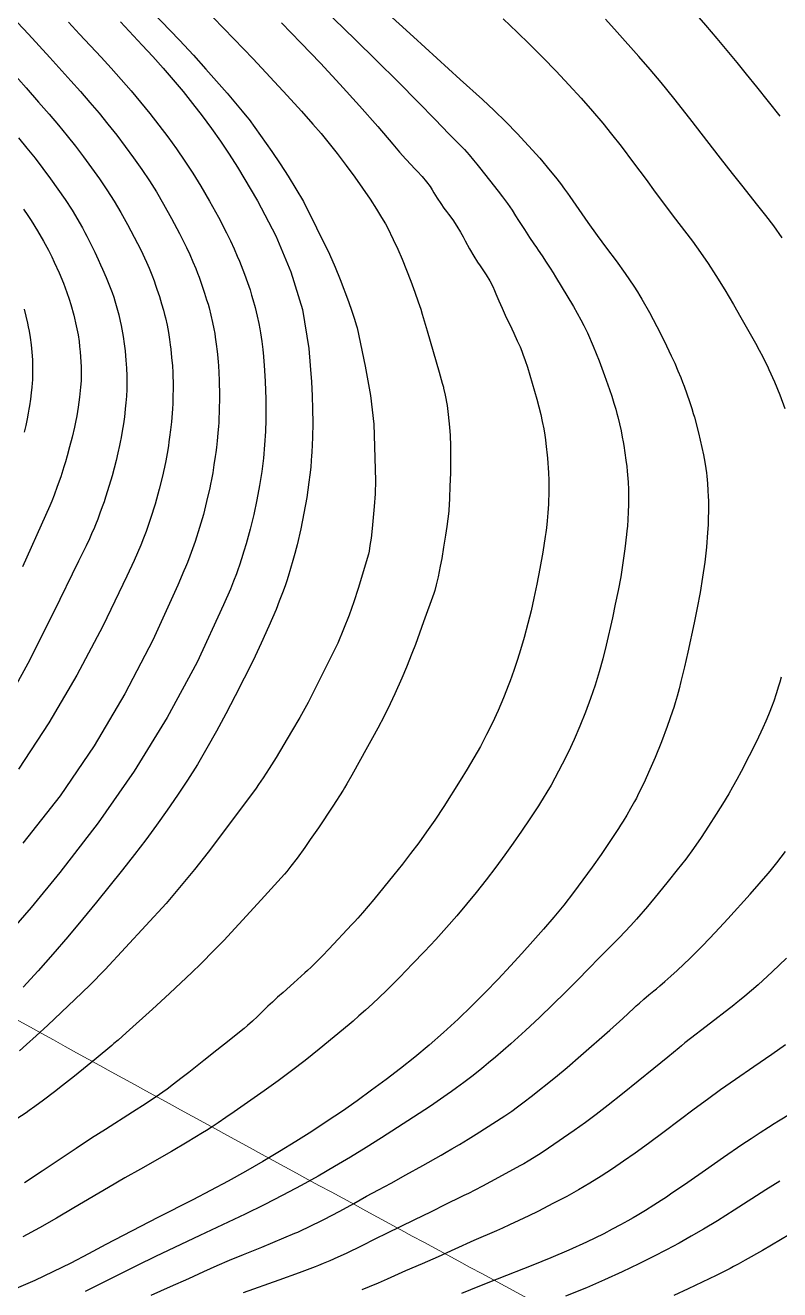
# Model space of a CAD drawing. Header units: millimetres. Extents: x 156921 to 159642, y 477538 to 479586.
# Drawn here: x 157764.5 to 157794.4, y 478971 to 479021 of the extents above; entities that cross this region are included whole.
import ezdxf

# ---------------------------------------------------------------- set-up
doc = ezdxf.new("R2010")
doc.units = ezdxf.units.MM
doc.header["$MEASUREMENT"] = 0
doc.linetypes.add('CONT', pattern=[2, 1, 1])
doc.layers.add('F0017111', color=94, linetype='Continuous', transparency=0.6)
doc.layers.add('F0017114', color=80, linetype='Continuous', transparency=0.6)
doc.layers.add('평면-임시폴대', color=136, linetype='Continuous', lineweight=9)

msp = doc.modelspace()

# ---------------------------------------------------------------- linework, layer by layer
at = {"layer": 'F0017111', "transparency": 33554521, "flags": 128}
for points in [[(157768.12, 479023.001), (157770.634, 479020.385), (157771.18, 479019.788), (157771.676, 479019.24), (157772.517, 479018.284), (157772.852, 479017.892), (157773.116, 479017.578), (157773.298, 479017.356), (157773.387, 479017.242), (157774.282, 479015.976), (157774.616, 479015.49), (157774.937, 479014.999), (157775.536, 479013.998), (157776.57, 479011.923), (157776.79, 479011.407), (157776.989, 479010.922), (157777.323, 479010.041), (157777.455, 479009.664), (157777.557, 479009.353), (157777.627, 479009.127), (157777.66, 479009.003), (157777.977, 479007.483), (157778.089, 479006.906), (157778.184, 479006.332), (157778.322, 479005.197), (157778.39, 479002.97), (157778.369, 479002.439), (157778.34, 479001.944), (157778.26, 479001.062), (157778.213, 479000.692), (157778.169, 479000.391), (157778.131, 479000.174), (157778.106, 479000.059), (157777.697, 478998.696), (157777.53, 478998.171), (157777.34, 478997.635), (157776.892, 478996.529), (157775.724, 478994.184), (157775.391, 478993.592), (157775.068, 478993.032), (157774.452, 478992.01), (157774.174, 478991.57), (157773.939, 478991.205), (157773.762, 478990.939), (157773.66, 478990.792), (157772.297, 478988.961), (157771.771, 478988.267), (157771.231, 478987.58), (157770.108, 478986.231), (157767.694, 478983.621), (157767.079, 478983.006), (157766.496, 478982.434), (157765.428, 478981.421), (157764.966, 478980.998), (157764.582, 478980.654), (157764.301, 478980.408)], [(157775.897, 479022.064), (157777.585, 479020.413), (157778.431, 479019.58), (157779.282, 479018.731), (157780.073, 479017.931), (157780.743, 479017.245), (157781.291, 479016.682), (157781.719, 479016.251), (157781.905, 479016.058), (157782.098, 479015.843), (157782.271, 479015.641), (157782.397, 479015.484), (157782.501, 479015.351), (157782.894, 479014.849), (157783.243, 479014.416), (157783.416, 479014.193), (157783.609, 479013.925), (157783.791, 479013.658), (157783.931, 479013.442), (157784.051, 479013.25), (157784.28, 479012.89), (157784.486, 479012.574), (157784.65, 479012.328), (157784.754, 479012.178), (157784.827, 479012.076), (157784.981, 479011.857), (157785.146, 479011.607), (157785.299, 479011.368), (157785.415, 479011.18), (157785.512, 479011.017), (157786.217, 479009.846), (157786.37, 479009.586), (157786.513, 479009.327), (157786.631, 479009.101), (157786.711, 479008.94), (157786.77, 479008.811), (157787.005, 479008.275), (157787.234, 479007.702), (157787.451, 479007.122), (157787.646, 479006.568), (157787.736, 479006.297), (157787.82, 479006.026), (157787.89, 479005.788), (157787.937, 479005.617), (157787.972, 479005.48), (157788.039, 479005.204), (157788.101, 479004.925), (157788.152, 479004.677), (157788.185, 479004.498), (157788.209, 479004.353), (157788.255, 479004.063), (157788.295, 479003.774), (157788.326, 479003.521), (157788.345, 479003.34), (157788.358, 479003.196), (157788.38, 479002.906), (157788.393, 479002.613), (157788.399, 479002.355), (157788.399, 479002.169), (157788.395, 479002.019), (157788.384, 479001.719), (157788.369, 479001.422), (157788.351, 479001.163), (157788.336, 479000.979), (157788.321, 479000.833), (157788.257, 479000.258), (157788.178, 478999.704), (157788.088, 478999.161), (157787.986, 478998.618), (157787.876, 478998.076), (157787.76, 478997.534), (157787.513, 478996.452), (157787.38, 478995.918), (157787.236, 478995.393), (157787.076, 478994.87), (157786.894, 478994.338), (157786.692, 478993.799), (157786.473, 478993.253), (157786.247, 478992.724), (157786.023, 478992.234), (157785.778, 478991.741), (157785.488, 478991.198), (157785.331, 478990.917), (157785.169, 478990.64), (157785.025, 478990.401), (157784.921, 478990.232), (157784.835, 478990.099), (157784.498, 478989.582), (157784.169, 478989.094), (157783.839, 478988.622), (157783.502, 478988.154), (157783.147, 478987.674), (157782.765, 478987.168), (157782.375, 478986.667), (157781.992, 478986.202), (157781.604, 478985.75), (157781.197, 478985.288), (157780.772, 478984.817), (157780.328, 478984.338), (157779.855, 478983.842), (157779.344, 478983.317), (157778.809, 478982.785), (157778.266, 478982.269), (157777.996, 478982.021), (157777.731, 478981.785), (157777.504, 478981.586), (157777.345, 478981.451), (157776.16, 478980.47), (157775.607, 478980.024), (157775.07, 478979.613), (157774.534, 478979.22), (157773.985, 478978.83), (157772.79, 478977.989), (157772.472, 478977.767), (157772.158, 478977.556), (157771.886, 478977.377), (157771.695, 478977.255), (157771.543, 478977.161), (157770.934, 478976.791), (157770.319, 478976.43), (157769.089, 478975.732), (157768.465, 478975.378), (157767.818, 478975.001), (157766.457, 478974.191), (157765.765, 478973.782), (157765.096, 478973.401), (157764.435, 478973.043)], [(157763.779, 479021.565), (157764.657, 479020.624), (157765.505, 479019.699), (157766.336, 479018.775), (157766.714, 479018.35), (157767.085, 479017.924), (157767.449, 479017.495), (157767.803, 479017.063), (157768.149, 479016.625), (157768.486, 479016.182), (157768.816, 479015.731), (157769.136, 479015.272), (157769.44, 479014.818), (157769.719, 479014.379), (157770.002, 479013.902), (157770.318, 479013.336), (157770.632, 479012.743), (157770.91, 479012.185), (157771.039, 479011.908), (157771.164, 479011.619), (157771.272, 479011.358), (157771.348, 479011.164), (157771.407, 479011.004), (157771.52, 479010.689), (157771.624, 479010.382), (157771.707, 479010.12), (157771.762, 479009.937), (157771.801, 479009.795), (157771.876, 479009.509), (157771.942, 479009.222), (157771.993, 479008.969), (157772.025, 479008.788), (157772.048, 479008.643), (157772.089, 479008.354), (157772.123, 479008.07), (157772.149, 479007.824), (157772.164, 479007.651), (157772.173, 479007.515), (157772.201, 479006.94), (157772.211, 479006.31), (157772.203, 479005.681), (157772.194, 479005.422), (157772.185, 479005.246), (157772.177, 479005.112), (157772.155, 479004.834), (157772.126, 479004.542), (157772.096, 479004.275), (157772.07, 479004.076), (157772.047, 479003.91), (157771.997, 479003.585), (157771.945, 479003.272), (157771.897, 479003.006), (157771.86, 479002.823), (157771.829, 479002.681), (157771.705, 479002.132), (157771.577, 479001.62), (157771.43, 479001.105), (157771.25, 479000.549), (157771.149, 479000.261), (157771.042, 478999.972), (157770.944, 478999.718), (157770.871, 478999.536), (157770.81, 478999.391), (157770.566, 478998.824), (157769.573, 478996.649), (157768.475, 478994.525), (157767.261, 478992.466), (157765.916, 478990.489), (157764.43, 478988.616)], [(157790.991, 479021.496), (157791.443, 479020.973), (157791.889, 479020.449), (157792.685, 479019.496), (157793.056, 479019.043), (157793.461, 479018.537), (157794.385, 479017.376)], [(157771.961, 479021.287), (157772.785, 479020.44), (157773.548, 479019.642), (157774.895, 479018.196), (157775.455, 479017.576), (157775.909, 479017.066), (157776.232, 479016.695), (157776.402, 479016.492), (157776.869, 479015.898), (157777.231, 479015.429), (157777.568, 479014.972), (157778.171, 479014.098), (157778.424, 479013.704), (157778.631, 479013.369), (157778.78, 479013.116), (157778.86, 479012.97), (157779.086, 479012.503), (157779.265, 479012.12), (157779.441, 479011.717), (157779.783, 479010.852), (157779.94, 479010.423), (157780.074, 479010.04), (157780.176, 479009.738), (157780.236, 479009.548), (157780.43, 479008.884), (157780.905, 479007.254), (157781.029, 479006.821), (157781.076, 479006.654), (157781.083, 479006.62), (157781.142, 479006.346), (157781.217, 479005.928), (157781.267, 479005.573), (157781.321, 479005.071), (157781.344, 479004.743), (157781.356, 479004.334), (157781.359, 479003.921), (157781.355, 479003.581), (157781.348, 479003.276), (157781.332, 479002.724), (157781.316, 479002.285), (157781.302, 479001.98), (157781.291, 479001.827), (157781.283, 479001.75), (157781.211, 479001.153), (157781.16, 479000.803), (157781.084, 479000.334), (157781.006, 478999.88), (157780.95, 478999.577), (157780.861, 478999.161), (157780.785, 478998.834), (157780.729, 478998.621), (157780.69, 478998.5), (157780.287, 478997.377), (157779.964, 478996.479), (157779.83, 478996.121), (157779.617, 478995.586), (157779.429, 478995.143), (157779.154, 478994.525), (157778.966, 478994.13), (157778.724, 478993.65), (157778.473, 478993.172), (157778.263, 478992.782), (157778.072, 478992.436), (157777.449, 478991.316), (157777.255, 478990.974), (157777.156, 478990.805), (157777.104, 478990.722), (157776.698, 478990.084), (157776.126, 478989.228), (157775.804, 478988.76), (157775.587, 478988.45), (157775.282, 478988.032), (157775.039, 478987.71), (157774.877, 478987.503), (157774.781, 478987.391), (157773.866, 478986.379), (157772.984, 478985.411), (157772.389, 478984.774), (157772.01, 478984.384), (157771.474, 478983.843), (157771.124, 478983.501), (157770.69, 478983.09), (157770.253, 478982.683), (157769.892, 478982.353), (157769.57, 478982.061), (157768.523, 478981.118), (157768.201, 478980.832), (157768.04, 478980.691), (157767.959, 478980.623), (157767.332, 478980.101), (157766.474, 478979.41), (157765.999, 478979.033), (157765.683, 478978.786), (157765.248, 478978.456), (157764.909, 478978.204), (157764.687, 478978.044), (157764.562, 478977.959), (157758.694, 478974.182)], [(157766.24, 479021.092), (157766.68, 479020.627), (157767.531, 479019.712), (157767.933, 479019.271), (157768.329, 479018.829), (157768.716, 479018.386), (157769.092, 479017.939), (157769.46, 479017.486), (157769.819, 479017.026), (157770.17, 479016.558), (157770.514, 479016.081), (157770.844, 479015.603), (157771.155, 479015.128), (157771.472, 479014.615), (157771.821, 479014.017), (157772.173, 479013.384), (157772.496, 479012.762), (157772.648, 479012.451), (157772.795, 479012.131), (157772.92, 479011.846), (157773.007, 479011.638), (157773.074, 479011.469), (157773.204, 479011.131), (157773.324, 479010.796), (157773.422, 479010.504), (157773.487, 479010.298), (157773.535, 479010.133), (157773.625, 479009.804), (157773.705, 479009.472), (157773.768, 479009.18), (157773.807, 479008.971), (157773.834, 479008.802), (157773.884, 479008.469), (157773.926, 479008.146), (157773.957, 479007.868), (157773.975, 479007.676), (157773.987, 479007.525), (157774.024, 479006.888), (157774.044, 479006.184), (157774.048, 479005.828), (157774.047, 479005.497), (157774.043, 479005.224), (157774.037, 479005.044), (157774.031, 479004.91), (157773.998, 479004.377), (157773.952, 479003.853), (157773.887, 479003.321), (157773.8, 479002.766), (157773.695, 479002.196), (157773.573, 479001.622), (157773.433, 479001.042), (157773.272, 479000.46), (157773.184, 479000.167), (157773.089, 478999.873), (157773.002, 478999.615), (157772.936, 478999.43), (157772.881, 478999.281), (157772.767, 478998.981), (157772.645, 478998.674), (157772.377, 478998.044), (157771.331, 478995.783), (157770.148, 478993.59), (157768.841, 478991.469), (157767.419, 478989.423), (157765.892, 478987.455), (157764.768, 478986.08), (157763.632, 478984.772)], [(157774.662, 479021.074), (157775.435, 479020.274), (157776.205, 479019.469), (157776.975, 479018.644), (157777.752, 479017.787), (157778.473, 479016.971), (157779.077, 479016.269), (157779.342, 479015.961), (157779.589, 479015.681), (157779.794, 479015.455), (157779.931, 479015.31), (157780.034, 479015.205), (157780.229, 479014.995), (157780.405, 479014.782), (157780.544, 479014.595), (157780.633, 479014.46), (157780.696, 479014.351), (157780.826, 479014.135), (157780.967, 479013.921), (157781.097, 479013.736), (157781.195, 479013.605), (157781.278, 479013.502), (157781.443, 479013.28), (157781.608, 479013.03), (157781.753, 479012.791), (157781.857, 479012.603), (157781.94, 479012.441), (157782.106, 479012.13), (157782.273, 479011.843), (157782.418, 479011.608), (157782.522, 479011.454), (157782.606, 479011.34), (157782.765, 479011.107), (157782.909, 479010.865), (157783.024, 479010.647), (157783.098, 479010.486), (157783.151, 479010.353), (157783.264, 479010.078), (157783.394, 479009.783), (157783.518, 479009.511), (157783.615, 479009.305), (157783.699, 479009.132), (157783.858, 479008.801), (157783.997, 479008.496), (157784.105, 479008.248), (157784.171, 479008.086), (157784.215, 479007.967), (157784.306, 479007.718), (157784.399, 479007.444), (157784.59, 479006.823), (157784.771, 479006.178), (157784.923, 479005.582), (157784.987, 479005.295), (157785.042, 479005.008), (157785.085, 479004.756), (157785.111, 479004.575), (157785.128, 479004.431), (157785.187, 479003.852), (157785.229, 479003.273), (157785.242, 479002.979), (157785.245, 479002.672), (157785.242, 479002.396), (157785.235, 479002.193), (157785.226, 479002.025), (157785.204, 479001.694), (157785.177, 479001.372), (157785.149, 479001.096), (157785.126, 479000.904), (157785.105, 479000.754), (157785.01, 479000.137), (157784.894, 478999.487), (157784.771, 478998.861), (157784.656, 478998.316), (157784.541, 478997.811), (157784.42, 478997.308), (157784.275, 478996.763), (157784.089, 478996.134), (157783.985, 478995.806), (157783.88, 478995.492), (157783.787, 478995.228), (157783.721, 478995.047), (157783.667, 478994.909), (157783.452, 478994.371), (157783.237, 478993.867), (157783.016, 478993.385), (157782.782, 478992.913), (157782.537, 478992.451), (157782.279, 478991.997), (157782.012, 478991.549), (157781.736, 478991.103), (157781.087, 478990.077), (157780.733, 478989.533), (157780.409, 478989.064), (157780.096, 478988.635), (157779.778, 478988.214), (157779.451, 478987.795), (157779.113, 478987.374), (157778.315, 478986.395), (157778.092, 478986.124), (157777.874, 478985.869), (157777.688, 478985.656), (157777.558, 478985.512), (157777.457, 478985.403), (157776.538, 478984.424), (157776.285, 478984.162), (157776.043, 478983.918), (157775.839, 478983.718), (157775.7, 478983.585), (157775.592, 478983.487), (157775.161, 478983.097), (157774.728, 478982.716), (157774.514, 478982.527), (157774.307, 478982.338), (157774.131, 478982.172), (157774.009, 478982.053), (157773.915, 478981.958), (157773.721, 478981.768), (157773.515, 478981.578), (157773.328, 478981.412), (157773.188, 478981.293), (157773.071, 478981.198), (157772.599, 478980.818), (157772.115, 478980.439), (157771.592, 478980.029), (157770.999, 478979.553), (157770.691, 478979.308), (157770.396, 478979.082), (157770.146, 478978.896), (157769.975, 478978.774), (157769.843, 478978.684), (157769.312, 478978.326), (157768.777, 478977.977), (157767.707, 478977.301), (157767.149, 478976.947), (157766.541, 478976.547), (157765.193, 478975.643), (157764.503, 478975.188)], [(157783.44, 479021.228), (157783.992, 479020.705), (157784.483, 479020.226), (157785.003, 479019.705), (157785.529, 479019.164), (157786.038, 479018.623), (157786.521, 479018.09), (157786.972, 479017.576), (157787.378, 479017.098), (157787.726, 479016.673), (157788.105, 479016.188), (157788.601, 479015.529), (157789.091, 479014.868), (157789.451, 479014.376), (157789.778, 479013.934), (157790.167, 479013.423), (157790.926, 479012.433), (157791.252, 479011.99), (157791.551, 479011.554), (157791.857, 479011.075), (157792.203, 479010.506), (157792.545, 479009.927), (157792.837, 479009.419), (157793.416, 479008.395), (157793.567, 479008.124), (157793.706, 479007.862), (157793.82, 479007.638), (157793.895, 479007.484), (157793.951, 479007.363), (157794.17, 479006.87), (157794.38, 479006.351), (157794.579, 479005.82)], [(157794.479, 479012.567), (157794.141, 479013.039), (157793.835, 479013.444), (157793.52, 479013.844), (157792.88, 479014.646), (157792.509, 479015.117), (157792.039, 479015.722), (157790.821, 479017.291), (157790.189, 479018.093), (157789.69, 479018.704), (157789.254, 479019.22), (157788.808, 479019.733), (157787.947, 479020.705), (157787.487, 479021.213)], [(157763.964, 479019.19), (157764.56, 479018.494), (157765.054, 479017.93), (157765.472, 479017.452), (157765.842, 479017.018), (157766.182, 479016.604), (157766.514, 479016.187), (157766.838, 479015.765), (157767.154, 479015.337), (157767.461, 479014.904), (157767.759, 479014.463), (157768.044, 479014.017), (157768.314, 479013.566), (157768.578, 479013.095), (157768.845, 479012.592), (157769.099, 479012.086), (157769.324, 479011.607), (157769.429, 479011.365), (157769.534, 479011.107), (157769.624, 479010.869), (157769.688, 479010.69), (157769.74, 479010.54), (157769.837, 479010.243), (157769.926, 479009.953), (157769.997, 479009.704), (157770.042, 479009.531), (157770.075, 479009.395), (157770.138, 479009.114), (157770.194, 479008.816), (157770.238, 479008.543), (157770.267, 479008.338), (157770.287, 479008.166), (157770.322, 479007.831), (157770.35, 479007.507), (157770.367, 479007.233), (157770.375, 479007.044), (157770.378, 479006.898), (157770.38, 479006.6), (157770.374, 479006.289), (157770.363, 479006.009), (157770.351, 479005.802), (157770.338, 479005.631), (157770.31, 479005.294), (157770.276, 479004.966), (157770.242, 479004.686), (157770.215, 479004.491), (157770.191, 479004.338), (157770.142, 479004.037), (157770.088, 479003.745), (157770.039, 479003.495), (157770.001, 479003.321), (157769.97, 479003.186), (157769.831, 479002.627), (157769.667, 479002.037), (157769.489, 479001.46), (157769.411, 479001.224), (157769.355, 479001.064), (157769.31, 479000.943), (157769.214, 479000.689), (157769.103, 479000.414), (157768.839, 478999.802), (157768.555, 478999.184), (157767.602, 478997.209), (157766.573, 478995.273), (157765.462, 478993.383), (157764.263, 478991.548)], [(157764.264, 479016.52), (157764.598, 479016.112), (157764.916, 479015.713), (157765.225, 479015.311), (157765.528, 479014.905), (157765.822, 479014.493), (157766.107, 479014.077), (157766.381, 479013.655), (157766.518, 479013.431), (157766.661, 479013.185), (157766.79, 479012.955), (157766.886, 479012.778), (157766.964, 479012.627), (157767.121, 479012.32), (157767.278, 479012.001), (157767.414, 479011.715), (157767.512, 479011.504), (157767.59, 479011.331), (157767.736, 479010.992), (157767.866, 479010.67), (157767.967, 479010.4), (157768.029, 479010.216), (157768.072, 479010.075), (157768.154, 479009.794), (157768.228, 479009.514), (157768.288, 479009.269), (157768.326, 479009.094), (157768.353, 479008.954), (157768.404, 479008.668), (157768.447, 479008.369), (157768.481, 479008.097), (157768.5, 479007.896), (157768.513, 479007.729), (157768.534, 479007.405), (157768.546, 479007.103), (157768.551, 479006.853), (157768.548, 479006.686), (157768.543, 479006.561), (157768.529, 479006.306), (157768.509, 479006.043), (157768.488, 479005.806), (157768.469, 479005.633), (157768.451, 479005.49), (157768.412, 479005.205), (157768.368, 479004.919), (157768.324, 479004.668), (157768.289, 479004.489), (157768.259, 479004.345), (157768.196, 479004.055), (157768.126, 479003.76), (157767.967, 479003.158), (157767.79, 479002.56), (157767.708, 479002.305), (157767.648, 479002.127), (157767.599, 479001.987), (157767.499, 479001.71), (157767.396, 479001.44), (157767.304, 479001.208), (157767.237, 479001.046), (157767.182, 479000.919), (157767.065, 479000.658), (157766.934, 479000.379), (157766.632, 478999.771), (157765.642, 478997.746), (157764.637, 478995.728), (157763.55, 478993.754)], [(157764.481, 479009.749), (157764.555, 479009.471), (157764.62, 479009.191), (157764.651, 479009.05), (157764.685, 479008.873), (157764.724, 479008.624), (157764.763, 479008.337), (157764.792, 479008.049), (157764.804, 479007.904), (157764.814, 479007.726), (157764.821, 479007.485), (157764.821, 479007.215), (157764.812, 479006.953), (157764.805, 479006.823), (157764.793, 479006.662), (157764.77, 479006.436), (157764.738, 479006.178), (157764.699, 479005.919), (157764.677, 479005.79), (157764.648, 479005.628), (157764.602, 479005.4), (157764.546, 479005.14), (157764.484, 479004.878)], [(157794.44, 478995.194), (157794.38, 478994.986), (157794.334, 478994.833), (157794.24, 478994.532), (157794.143, 478994.243), (157794.056, 478993.998), (157793.992, 478993.831), (157793.939, 478993.702), (157793.831, 478993.441), (157793.715, 478993.178), (157793.462, 478992.642), (157793.175, 478992.073), (157792.85, 478991.45), (157792.679, 478991.133), (157792.511, 478990.831), (157792.365, 478990.577), (157792.263, 478990.404), (157792.182, 478990.272), (157791.866, 478989.763), (157791.567, 478989.29), (157791.273, 478988.843), (157790.972, 478988.414), (157790.66, 478987.992), (157790.329, 478987.564), (157789.969, 478987.115), (157789.569, 478986.626), (157789.145, 478986.12), (157788.711, 478985.62), (157788.486, 478985.37), (157788.25, 478985.116), (157788.036, 478984.892), (157787.877, 478984.73), (157787.745, 478984.599), (157787.25, 478984.101), (157786.817, 478983.652), (157786.39, 478983.212), (157785.913, 478982.738), (157784.871, 478981.731), (157784.318, 478981.21), (157783.736, 478980.681), (157783.435, 478980.416), (157783.132, 478980.155), (157782.863, 478979.929), (157782.67, 478979.77), (157782.513, 478979.644), (157782.198, 478979.394), (157781.878, 478979.15), (157781.596, 478978.939), (157781.391, 478978.792), (157781.225, 478978.676), (157780.562, 478978.22), (157779.895, 478977.783), (157778.624, 478976.969), (157778.015, 478976.584), (157777.394, 478976.203), (157776.762, 478975.826), (157776.118, 478975.452), (157775.446, 478975.077), (157774.726, 478974.694), (157773.98, 478974.315), (157773.225, 478973.95), (157771.443, 478973.104), (157769.683, 478972.266), (157768.962, 478971.919), (157768.269, 478971.576), (157766.896, 478970.893)], [(157769.516, 478970.739), (157770.272, 478971.078), (157770.996, 478971.402), (157771.598, 478971.68), (157772.12, 478971.917), (157772.606, 478972.12), (157773.162, 478972.344), (157773.895, 478972.644), (157775.195, 478973.188), (157775.314, 478973.24), (157775.476, 478973.313), (157775.721, 478973.429), (157776.344, 478973.737), (157776.975, 478974.068), (157777.527, 478974.374), (157778.028, 478974.654), (157778.502, 478974.905), (157779.006, 478975.171), (157779.593, 478975.5), (157780.255, 478975.876), (157780.987, 478976.286), (157781.179, 478976.393), (157781.409, 478976.524), (157781.717, 478976.706), (157782.055, 478976.911), (157782.374, 478977.114), (157783.498, 478977.835), (157783.624, 478977.915), (157783.784, 478978.023), (157784.011, 478978.185), (157784.274, 478978.383), (157784.542, 478978.594), (157785.508, 478979.371), (157785.973, 478979.753), (157786.515, 478980.221), (157787.655, 478981.223), (157788.173, 478981.685), (157788.606, 478982.088), (157788.704, 478982.182), (157788.827, 478982.295), (157789.001, 478982.449), (157789.201, 478982.619), (157789.403, 478982.783), (157789.504, 478982.863), (157789.638, 478982.973), (157789.835, 478983.143), (157790.072, 478983.354), (157790.322, 478983.585), (157790.831, 478984.073), (157791.333, 478984.571), (157791.831, 478985.087), (157792.331, 478985.629), (157793.205, 478986.6), (157793.572, 478987.011), (157793.921, 478987.416), (157794.006, 478987.516), (157794.113, 478987.646), (157794.264, 478987.837), (157794.614, 478988.298)], [(157794.645, 478984.069), (157794.085, 478983.535), (157793.521, 478983.022), (157792.997, 478982.567), (157792.792, 478982.395), (157792.658, 478982.286), (157792.559, 478982.208), (157791.47, 478981.373), (157790.855, 478980.899), (157790.63, 478980.719), (157790.491, 478980.605), (157790.396, 478980.524), (157789.955, 478980.158), (157789.397, 478979.708), (157788.159, 478978.71), (157787.587, 478978.251), (157787.116, 478977.885), (157786.69, 478977.568), (157786.253, 478977.255), (157785.231, 478976.551), (157784.944, 478976.36), (157784.664, 478976.182), (157784.423, 478976.036), (157784.255, 478975.938), (157784.122, 478975.866), (157782.942, 478975.221), (157782.624, 478975.05), (157782.319, 478974.893), (157782.063, 478974.763), (157781.887, 478974.678), (157781.753, 478974.615), (157781.185, 478974.344), (157780.561, 478974.031), (157779.935, 478973.717), (157779.365, 478973.445), (157778.843, 478973.196), (157778.363, 478972.951), (157777.849, 478972.69), (157777.225, 478972.393), (157776.893, 478972.242), (157776.578, 478972.104), (157776.314, 478971.992), (157776.135, 478971.92), (157775.998, 478971.867), (157775.366, 478971.629), (157774.565, 478971.338), (157773.152, 478970.831)], [(157794.609, 478980.639), (157794.062, 478980.256), (157793.351, 478979.772), (157792.626, 478979.277), (157792.039, 478978.865), (157791.519, 478978.487), (157790.994, 478978.097), (157789.803, 478977.2), (157789.187, 478976.741), (157788.666, 478976.362), (157788.203, 478976.037), (157787.76, 478975.737), (157787.322, 478975.453), (157786.873, 478975.177), (157786.416, 478974.909), (157785.952, 478974.651), (157785.432, 478974.375), (157784.81, 478974.056), (157784.454, 478973.88), (157784.063, 478973.694), (157783.695, 478973.525), (157783.412, 478973.397), (157783.171, 478973.292), (157782.279, 478972.898), (157781.529, 478972.561), (157780.865, 478972.264), (157780.228, 478971.986), (157779.573, 478971.701), (157778.855, 478971.381), (157778.489, 478971.219), (157778.138, 478971.069), (157777.843, 478970.948)], [(157794.383, 478975.252), (157793.833, 478974.906), (157792.575, 478974.101), (157791.915, 478973.685), (157791.367, 478973.354), (157790.879, 478973.072), (157790.399, 478972.804), (157789.906, 478972.539), (157789.383, 478972.266), (157788.806, 478971.977), (157788.151, 478971.665), (157787.451, 478971.346), (157786.738, 478971.037), (157785.902, 478970.698)], [(157795.12, 478973.348), (157793.702, 478972.512), (157793.017, 478972.123), (157792.741, 478971.972), (157792.555, 478971.873), (157792.415, 478971.801), (157791.859, 478971.519), (157791.313, 478971.252), (157790.76, 478970.989), (157790.187, 478970.723)]]:
    msp.add_lwpolyline(points, dxfattribs=at)
at = {"layer": 'F0017114', "transparency": 33554521, "flags": 128}
for points in [[(157778.044, 479022.201), (157779.886, 479020.514), (157781.737, 479018.835), (157782.623, 479018.033), (157783.078, 479017.608), (157783.539, 479017.161), (157783.998, 479016.695), (157784.447, 479016.21), (157784.884, 479015.715), (157785.304, 479015.218), (157785.507, 479014.968), (157785.703, 479014.717), (157785.869, 479014.495), (157785.985, 479014.336), (157786.074, 479014.207), (157786.792, 479013.173), (157787.156, 479012.658), (157787.53, 479012.153), (157787.903, 479011.655), (157788.265, 479011.158), (157788.44, 479010.908), (157788.609, 479010.655), (157788.752, 479010.432), (157788.851, 479010.27), (157788.927, 479010.14), (157789.229, 479009.61), (157789.522, 479009.058), (157789.808, 479008.489), (157790.089, 479007.904), (157790.225, 479007.606), (157790.355, 479007.306), (157790.465, 479007.042), (157790.54, 479006.852), (157790.598, 479006.7), (157790.709, 479006.393), (157790.814, 479006.086), (157790.9, 479005.815), (157790.958, 479005.622), (157791.002, 479005.466), (157791.165, 479004.855), (157791.305, 479004.267), (157791.365, 479003.98), (157791.416, 479003.695), (157791.455, 479003.448), (157791.478, 479003.272), (157791.493, 479003.133), (157791.52, 479002.854), (157791.539, 479002.577), (157791.552, 479002.336), (157791.557, 479002.164), (157791.558, 479002.026), (157791.558, 479001.751), (157791.553, 479001.472), (157791.544, 479001.226), (157791.536, 479001.049), (157791.526, 479000.906), (157791.479, 479000.328), (157791.413, 478999.737), (157791.329, 478999.138), (157791.227, 478998.531), (157791.112, 478997.927), (157790.991, 478997.332), (157790.739, 478996.171), (157790.61, 478995.598), (157790.474, 478995.021), (157790.402, 478994.73), (157790.322, 478994.436), (157790.247, 478994.178), (157790.189, 478993.992), (157790.14, 478993.842), (157789.932, 478993.237), (157789.7, 478992.623), (157789.451, 478992.012), (157789.194, 478991.412), (157789.061, 478991.119), (157788.923, 478990.83), (157788.799, 478990.581), (157788.708, 478990.406), (157788.633, 478990.268), (157788.482, 478989.995), (157788.326, 478989.725), (157788.187, 478989.492), (157788.085, 478989.328), (157788.002, 478989.198), (157787.665, 478988.682), (157787.319, 478988.173), (157786.962, 478987.668), (157786.596, 478987.165), (157786.219, 478986.667), (157785.833, 478986.174), (157785.438, 478985.69), (157785.035, 478985.216), (157784.617, 478984.744), (157784.182, 478984.261), (157783.723, 478983.763), (157783.238, 478983.246), (157782.73, 478982.719), (157782.203, 478982.19), (157781.656, 478981.662), (157781.084, 478981.137), (157780.506, 478980.632), (157779.937, 478980.159), (157779.372, 478979.71), (157778.805, 478979.275), (157778.235, 478978.85), (157777.661, 478978.435), (157777.077, 478978.026), (157776.477, 478977.62), (157775.862, 478977.219), (157775.234, 478976.822), (157774.59, 478976.426), (157773.928, 478976.027), (157773.25, 478975.633), (157772.559, 478975.25), (157771.861, 478974.878), (157771.163, 478974.517), (157769.779, 478973.808), (157768.41, 478973.101), (157767.723, 478972.743), (157767.031, 478972.375), (157766.333, 478972.01), (157765.624, 478971.66), (157765.265, 478971.49), (157764.903, 478971.324), (157764.168, 478971.005)], [(157768.294, 479021.105), (157769.156, 479020.192), (157769.577, 479019.735), (157769.988, 479019.278), (157770.387, 479018.817), (157770.774, 479018.351), (157771.153, 479017.875), (157771.528, 479017.389), (157771.896, 479016.894), (157772.255, 479016.391), (157772.6, 479015.881), (157772.925, 479015.366), (157773.724, 479014.031), (157774.44, 479012.65), (157775.043, 479011.216), (157775.493, 479009.728), (157775.746, 479008.194), (157775.807, 479007.518), (157775.854, 479006.875), (157775.885, 479006.32), (157775.901, 479005.795), (157775.902, 479005.242), (157775.889, 479004.67), (157775.865, 479004.086), (157775.857, 479003.938), (157775.845, 479003.753), (157775.822, 479003.493), (157775.791, 479003.195), (157775.753, 479002.895), (157775.664, 479002.29), (157775.557, 479001.676), (157775.433, 479001.054), (157775.289, 479000.428), (157775.251, 479000.271), (157775.2, 479000.074), (157775.122, 478999.798), (157775.028, 478999.481), (157774.928, 478999.163), (157774.876, 478999.004), (157774.807, 478998.803), (157774.705, 478998.52), (157774.582, 478998.195), (157774.451, 478997.867), (157774.171, 478997.203), (157773.867, 478996.529), (157773.541, 478995.844), (157773.195, 478995.148), (157772.835, 478994.444), (157772.465, 478993.739), (157772.091, 478993.045), (157771.717, 478992.376), (157771.339, 478991.734), (157770.954, 478991.118), (157770.559, 478990.518), (157770.149, 478989.926), (157769.728, 478989.339), (157769.296, 478988.755), (157768.848, 478988.167), (157768.379, 478987.57), (157767.353, 478986.293), (157766.795, 478985.613), (157766.215, 478984.92), (157765.624, 478984.234), (157765.036, 478983.572), (157764.447, 478982.931)], [(157764.461, 479013.701), (157764.628, 479013.452), (157764.758, 479013.252), (157765.011, 479012.848), (157765.248, 479012.44), (157765.445, 479012.079), (157765.578, 479011.819), (157765.677, 479011.609), (157765.867, 479011.188), (157766.039, 479010.767), (157766.177, 479010.398), (157766.266, 479010.135), (157766.329, 479009.923), (157766.447, 479009.503), (157766.544, 479009.087), (157766.617, 479008.725), (157766.657, 479008.469), (157766.682, 479008.266), (157766.704, 479008.063), (157766.721, 479007.861), (157766.74, 479007.458), (157766.742, 479007.108), (157766.74, 479006.983), (157766.736, 479006.908), (157766.716, 479006.661), (157766.677, 479006.264), (157766.624, 479005.869), (157766.568, 479005.523), (157766.52, 479005.277), (157766.476, 479005.08), (157766.384, 479004.686), (157766.283, 479004.293), (157766.19, 479003.949), (157766.118, 479003.703), (157766.058, 479003.507), (157765.932, 479003.116), (157765.797, 479002.729), (157765.672, 479002.392), (157765.577, 479002.153), (157765.497, 479001.963), (157765.333, 479001.587), (157764.417, 478999.55)], [(157795.77, 478978.496), (157794.337, 478977.622), (157794.156, 478977.513), (157793.93, 478977.372), (157793.611, 478977.169), (157793.247, 478976.931), (157792.88, 478976.685), (157792.153, 478976.185), (157791.439, 478975.684), (157790.741, 478975.195), (157790.064, 478974.732), (157789.897, 478974.619), (157789.69, 478974.482), (157789.401, 478974.297), (157789.072, 478974.093), (157788.745, 478973.897), (157788.583, 478973.801), (157788.377, 478973.684), (157788.087, 478973.524), (157787.753, 478973.346), (157787.415, 478973.173), (157786.729, 478972.839), (157786.031, 478972.52), (157785.326, 478972.216), (157784.615, 478971.928), (157783.2, 478971.373), (157782.498, 478971.095), (157781.795, 478970.811)]]:
    msp.add_lwpolyline(points, dxfattribs=at)
at = {"layer": '평면-임시폴대', "linetype": 'CONT', "flags": 128}
msp.add_lwpolyline([(157265.079, 479308.061), (157607.161, 479077.634), (157607.589, 479077.346), (157608.022, 479077.054), (157608.455, 479076.763), (157608.888, 479076.472), (157609.321, 479076.181), (157609.755, 479075.89), (157610.188, 479075.599), (157610.621, 479075.308), (157611.055, 479075.018), (157611.488, 479074.727), (157611.922, 479074.437), (157612.355, 479074.147), (157612.789, 479073.856), (157613.223, 479073.566), (157613.657, 479073.276), (157614.091, 479072.986), (157614.525, 479072.697), (157614.959, 479072.407), (157615.393, 479072.118), (157615.827, 479071.828), (157616.261, 479071.539), (157616.696, 479071.25), (157617.13, 479070.96), (157617.565, 479070.671), (157617.999, 479070.383), (157618.434, 479070.094), (157618.869, 479069.805), (157619.303, 479069.517), (157619.738, 479069.228), (157620.173, 479068.94), (157620.608, 479068.652), (157621.043, 479068.363), (157621.479, 479068.075), (157621.914, 479067.788), (157622.349, 479067.5), (157622.784, 479067.212), (157623.22, 479066.924), (157623.655, 479066.637), (157624.091, 479066.35), (157624.527, 479066.062), (157624.962, 479065.775), (157625.398, 479065.488), (157625.834, 479065.201), (157626.27, 479064.914), (157626.706, 479064.628), (157627.142, 479064.341), (157627.578, 479064.055), (157628.015, 479063.768), (157628.451, 479063.482), (157628.887, 479063.196), (157629.324, 479062.91), (157629.76, 479062.624), (157630.197, 479062.338), (157630.633, 479062.052), (157631.07, 479061.767), (157631.507, 479061.481), (157631.944, 479061.196), (157632.381, 479060.91), (157632.818, 479060.625), (157633.255, 479060.34), (157633.692, 479060.055), (157634.129, 479059.77), (157634.567, 479059.486), (157635.004, 479059.201), (157635.441, 479058.917), (157635.879, 479058.632), (157636.317, 479058.348), (157636.754, 479058.064), (157637.192, 479057.779), (157637.63, 479057.496), (157638.068, 479057.212), (157638.506, 479056.928), (157638.944, 479056.644), (157639.382, 479056.361), (157639.82, 479056.077), (157640.258, 479055.794), (157640.696, 479055.511), (157641.135, 479055.228), (157641.573, 479054.945), (157642.012, 479054.662), (157642.45, 479054.379), (157642.889, 479054.096), (157643.328, 479053.814), (157643.767, 479053.531), (157644.205, 479053.249), (157644.644, 479052.967), (157645.083, 479052.685), (157645.522, 479052.403), (157645.962, 479052.121), (157646.401, 479051.839), (157646.84, 479051.557), (157647.279, 479051.276), (157647.719, 479050.994), (157648.158, 479050.713), (157648.598, 479050.432), (157649.038, 479050.151), (157649.477, 479049.87), (157649.917, 479049.589), (157650.357, 479049.308), (157650.797, 479049.027), (157651.237, 479048.747), (157651.677, 479048.466), (157652.117, 479048.186), (157652.557, 479047.905), (157652.998, 479047.625), (157653.438, 479047.345), (157653.878, 479047.065), (157654.319, 479046.786), (157654.759, 479046.506), (157655.2, 479046.226), (157655.641, 479045.947), (157656.081, 479045.667), (157656.522, 479045.388), (157656.963, 479045.109), (157657.404, 479044.83), (157657.845, 479044.551), (157658.286, 479044.272), (157658.727, 479043.994), (157659.169, 479043.715), (157659.61, 479043.436), (157660.051, 479043.158), (157660.493, 479042.88), (157660.934, 479042.602), (157661.376, 479042.324), (157661.818, 479042.046), (157662.259, 479041.768), (157662.701, 479041.49), (157663.143, 479041.213), (157663.585, 479040.935), (157664.027, 479040.658), (157664.469, 479040.38), (157664.911, 479040.103), (157665.353, 479039.826), (157665.796, 479039.549), (157666.238, 479039.272), (157666.681, 479038.996), (157667.123, 479038.719), (157667.566, 479038.443), (157668.008, 479038.166), (157668.451, 479037.89), (157668.894, 479037.614), (157669.337, 479037.338), (157669.779, 479037.062), (157670.222, 479036.786), (157670.666, 479036.51), (157671.109, 479036.235), (157671.552, 479035.959), (157671.995, 479035.684), (157672.438, 479035.408), (157672.882, 479035.133), (157673.325, 479034.858), (157673.769, 479034.583), (157674.212, 479034.308), (157674.656, 479034.034), (157675.1, 479033.759), (157675.544, 479033.485), (157675.987, 479033.21), (157676.431, 479032.936), (157676.875, 479032.662), (157677.32, 479032.388), (157677.764, 479032.114), (157678.208, 479031.84), (157678.652, 479031.566), (157679.097, 479031.293), (157679.541, 479031.019), (157679.985, 479030.746), (157680.43, 479030.472), (157680.875, 479030.199), (157681.319, 479029.926), (157681.764, 479029.653), (157682.209, 479029.38), (157682.654, 479029.108), (157683.099, 479028.835), (157683.544, 479028.563), (157683.989, 479028.29), (157684.434, 479028.018), (157684.879, 479027.746), (157685.325, 479027.474), (157685.77, 479027.202), (157686.216, 479026.93), (157686.661, 479026.658), (157687.107, 479026.387), (157687.552, 479026.115), (157687.998, 479025.844), (157688.444, 479025.572), (157688.89, 479025.301), (157689.336, 479025.03), (157689.782, 479024.759), (157690.228, 479024.488), (157690.674, 479024.218), (157691.12, 479023.947), (157691.566, 479023.676), (157692.012, 479023.406), (157692.459, 479023.136), (157692.905, 479022.866), (157693.352, 479022.596), (157693.798, 479022.326), (157694.245, 479022.056), (157694.692, 479021.786), (157695.139, 479021.517), (157695.586, 479021.247), (157696.032, 479020.978), (157696.479, 479020.708), (157696.927, 479020.439), (157697.374, 479020.17), (157697.821, 479019.901), (157698.268, 479019.632), (157698.715, 479019.364), (157699.163, 479019.095), (157699.61, 479018.827), (157700.058, 479018.558), (157700.505, 479018.29), (157700.953, 479018.022), (157701.401, 479017.754), (157701.849, 479017.486), (157702.297, 479017.218), (157702.745, 479016.95), (157703.193, 479016.683), (157703.641, 479016.415), (157704.089, 479016.148), (157704.537, 479015.881), (157704.985, 479015.613), (157705.434, 479015.346), (157705.882, 479015.079), (157706.33, 479014.813), (157706.779, 479014.546), (157707.228, 479014.279), (157707.676, 479014.013), (157708.125, 479013.747), (157708.574, 479013.48), (157709.023, 479013.214), (157709.472, 479012.948), (157709.921, 479012.682), (157710.37, 479012.416), (157710.819, 479012.151), (157711.268, 479011.885), (157711.717, 479011.62), (157712.167, 479011.354), (157712.616, 479011.089), (157713.066, 479010.824), (157713.515, 479010.559), (157713.965, 479010.294), (157714.414, 479010.029), (157714.864, 479009.765), (157715.314, 479009.5), (157715.764, 479009.236), (157716.214, 479008.971), (157716.664, 479008.707), (157717.114, 479008.443), (157717.564, 479008.179), (157718.014, 479007.915), (157718.464, 479007.651), (157718.915, 479007.388), (157719.365, 479007.124), (157719.816, 479006.861), (157720.266, 479006.597), (157720.717, 479006.334), (157721.167, 479006.071), (157721.618, 479005.808), (157722.069, 479005.545), (157722.52, 479005.282), (157722.971, 479005.02), (157723.422, 479004.757), (157723.873, 479004.495), (157724.324, 479004.232), (157724.775, 479003.97), (157725.226, 479003.708), (157725.678, 479003.446), (157726.129, 479003.184), (157726.58, 479002.923), (157727.032, 479002.661), (157727.483, 479002.399), (157727.935, 479002.138), (157728.387, 479001.877), (157728.839, 479001.615), (157729.29, 479001.354), (157729.742, 479001.093), (157730.194, 479000.833), (157730.646, 479000.572), (157731.098, 479000.311), (157731.551, 479000.051), (157732.003, 478999.79), (157732.455, 478999.53), (157732.908, 478999.27), (157733.36, 478999.01), (157733.812, 478998.75), (157734.265, 478998.49), (157734.718, 478998.23), (157735.17, 478997.971), (157735.623, 478997.711), (157736.076, 478997.452), (157736.529, 478997.193), (157736.982, 478996.933), (157737.435, 478996.674), (157737.888, 478996.416), (157738.341, 478996.157), (157738.794, 478995.898), (157739.247, 478995.639), (157739.701, 478995.381), (157740.154, 478995.123), (157740.608, 478994.864), (157741.061, 478994.606), (157741.515, 478994.348), (157741.968, 478994.09), (157742.422, 478993.832), (157742.876, 478993.575), (157743.33, 478993.317), (157743.784, 478993.06), (157744.238, 478992.802), (157744.692, 478992.545), (157745.146, 478992.288), (157745.6, 478992.031), (157746.054, 478991.774), (157746.508, 478991.517), (157746.963, 478991.261), (157747.417, 478991.004), (157747.872, 478990.748), (157748.326, 478990.492), (157748.781, 478990.235), (157749.236, 478989.979), (157749.69, 478989.723), (157750.145, 478989.467), (157750.6, 478989.212), (157751.055, 478988.956), (157751.51, 478988.701), (157751.965, 478988.445), (157752.42, 478988.19), (157752.875, 478987.935), (157753.331, 478987.68), (157753.786, 478987.425), (157754.241, 478987.17), (157754.697, 478986.915), (157755.152, 478986.66), (157755.608, 478986.406), (157756.063, 478986.152), (157756.519, 478985.897), (157756.975, 478985.643), (157757.431, 478985.389), (157757.887, 478985.135), (157758.343, 478984.881), (157758.799, 478984.628), (157759.255, 478984.374), (157759.711, 478984.121), (157760.167, 478983.867), (157760.623, 478983.614), (157761.08, 478983.361), (157761.536, 478983.108), (157761.993, 478982.855), (157762.449, 478982.602), (157762.906, 478982.35), (157763.362, 478982.097), (157763.819, 478981.845), (157764.276, 478981.592), (157764.733, 478981.34), (157765.19, 478981.088), (157765.647, 478980.836), (157766.104, 478980.584), (157766.561, 478980.332), (157767.018, 478980.081), (157767.475, 478979.829), (157767.932, 478979.578), (157768.39, 478979.326), (157768.847, 478979.075), (157769.305, 478978.824), (157769.762, 478978.573), (157770.22, 478978.322), (157770.677, 478978.072), (157771.135, 478977.821), (157771.593, 478977.57), (157772.051, 478977.32), (157772.509, 478977.07), (157772.967, 478976.82), (157773.425, 478976.57), (157773.883, 478976.32), (157774.341, 478976.07), (157774.799, 478975.82), (157775.257, 478975.571), (157775.716, 478975.321), (157776.174, 478975.072), (157776.633, 478974.823), (157777.091, 478974.573), (157777.55, 478974.324), (157778.008, 478974.076), (157778.467, 478973.827), (157778.926, 478973.578), (157779.385, 478973.33), (157779.844, 478973.081), (157780.303, 478972.833), (157780.762, 478972.585), (157781.221, 478972.336), (157781.68, 478972.088), (157782.139, 478971.841), (157782.598, 478971.593), (157783.058, 478971.345), (157783.517, 478971.098), (157783.977, 478970.85), (157784.436, 478970.603), (157784.896, 478970.356), (157785.355, 478970.109), (157785.815, 478969.862), (157786.275, 478969.615), (157786.735, 478969.368), (157787.195, 478969.122), (157787.655, 478968.875), (157788.115, 478968.629), (157788.575, 478968.383), (157789.035, 478968.136), (157789.495, 478967.89), (157789.955, 478967.644), (157790.416, 478967.399), (157790.876, 478967.153), (157791.336, 478966.907), (157791.797, 478966.662), (157792.257, 478966.417), (157792.718, 478966.171), (157793.179, 478965.926), (157793.64, 478965.681), (157793.93, 478965.527)], dxfattribs=at)

doc.saveas('drawing.dxf')
